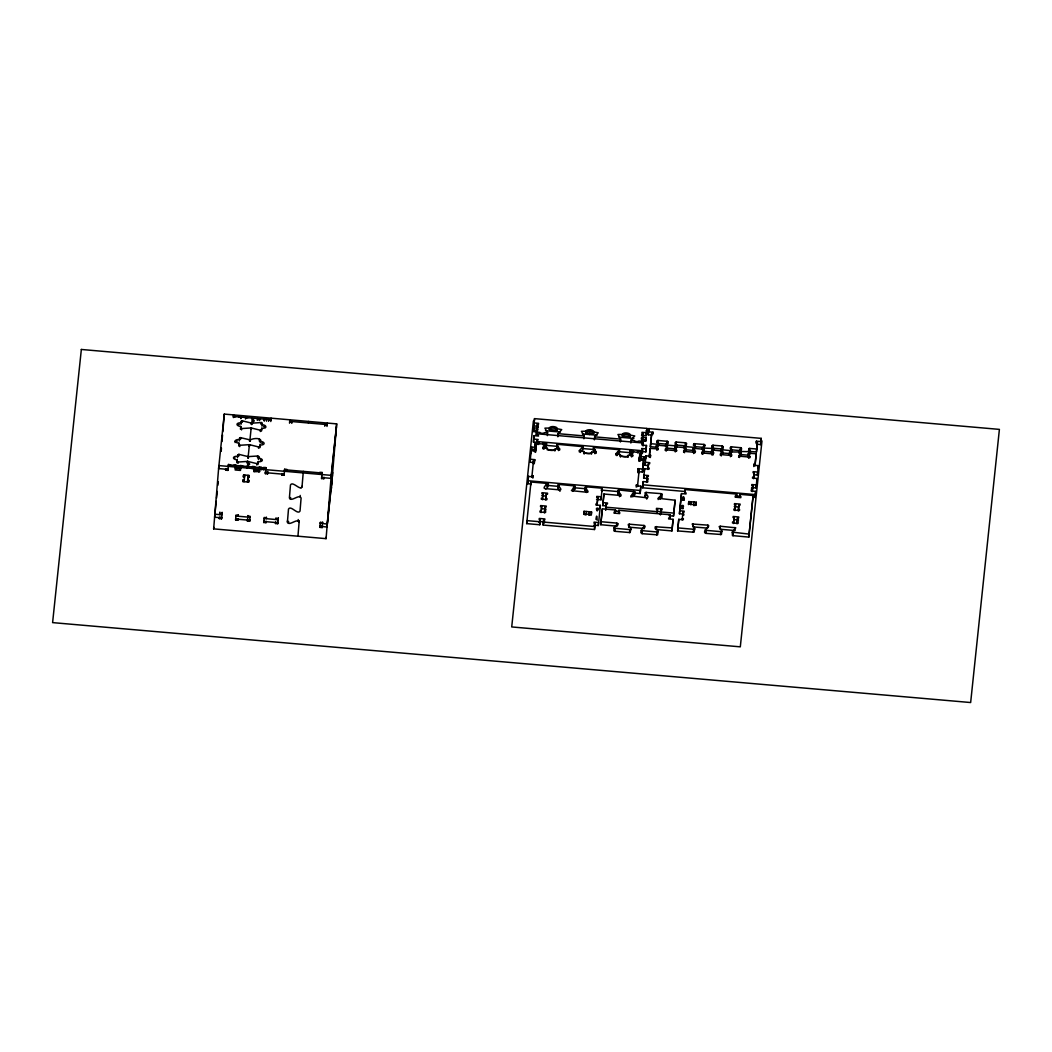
<?xml version="1.0" encoding="UTF-8"?>
<svg xmlns="http://www.w3.org/2000/svg" width="1052" height="1052" viewBox="0 0 1052 1052"><rect width="100%" height="100%" fill="white"/><g stroke="black" fill="none" stroke-linecap="round" stroke-linejoin="round"><path stroke-width="1.5" d="M258.753 456.568L258.582 458.12A3.945 1.815 4.7 0 1 262.329 460.263A3.945 1.815 4.7 0 1 258.2 461.723L257.082 463.695L247.654 461.394L238.133 462.052L237.081 461.565L237.226 459.895A3.945 1.815 4.7 0 1 233.478 457.752A3.945 1.815 4.7 0 1 237.607 456.292L238.738 454.319L248.154 456.621L257.885 455.989L258.753 456.529L258.463 459.619M250.126 441.209C248.285 438.605 262.369 436.685 260.383 441.353A3.945 1.815 4.7 0 1 264.091 443.536A3.945 1.815 4.7 0 1 259.962 444.996L259.752 446.666L258.621 446.955L249.416 444.667L239.619 445.285L238.988 443.168A3.945 1.815 4.7 0 1 235.24 441.025L235.109 442.524M262.264 423.075L262.106 424.666A3.945 1.815 4.7 0 1 265.854 426.81A3.945 1.815 4.7 0 1 261.724 428.269L261.514 429.939L260.383 430.242L251.178 427.954L241.381 428.572L240.737 426.441A3.945 1.815 4.7 0 1 237.002 424.298A3.945 1.815 4.7 0 1 241.118 422.838L241.342 421.155L242.46 420.879L251.678 423.167L261.409 422.536L262.158 424.443M542.753 448.678L542.858 447.363L546.461 443.497L546.225 446.495L544.423 448.428M545.699 488.996C550.17 486.655 544.765 486.655 546.738 483.381L530.984 482L526.684 523.62L539.794 524.751L540.268 519.57L539.15 519.478L539.255 518.439L544.87 518.938L544.765 519.964L543.647 519.859L543.411 522.055L594.748 526.526L595.09 523.265L593.972 523.16L594.078 522.134L598.575 522.528L598.325 525.527L593.828 525.132M572.867 491.35L574.734 489.351L574.602 485.919L559.296 484.472C555.246 484.262 563.806 490.074 559.769 489.877L545.146 488.601C540.886 488.496 551.301 479.37 547.566 486.984M574.734 489.351L573.656 488.746L573.905 485.748M574.984 486.353L571.407 490.653L586.937 492.244C590.974 492.441 582.413 486.629 586.464 486.839L602.178 488.207L601.941 491.205M579.271 451.86L579.376 450.545L582.979 446.679L556.968 444.26L556.718 447.258M617.037 526.197L600.758 524.711L601.008 521.713L616.774 523.094C620.825 523.58 611.12 527.762 615.17 528.314L629.78 529.59C633.83 529.787 625.269 523.975 629.32 524.185L644.232 525.5L644.876 527.565M619.496 449.848L615.893 453.767L620.338 454.622A3.945 1.815 4.7 0 0 624.086 456.778A3.945 1.815 4.7 0 0 628.202 455.319L632.752 455.24L630.03 450.769M631.016 497.188C630.713 494.572 637.091 488.246 634.606 494.874L632.752 496.873M634.606 494.874L633.541 494.256L633.646 492.954L640.155 493.493L640.852 486.195L636.355 485.814L636.473 484.775L637.591 484.88L637.459 486.563M601.008 521.713L602.362 508.852L615.473 509.983L615.249 512.179L614.118 512.074L614.013 513.113L619.641 513.6L619.746 512.574L618.615 512.469L618.852 510.286L670.19 514.757L669.848 518.018L668.717 517.913L668.612 518.938L673.109 519.333L672.202 527.92L655.396 526.776L658.131 531.536L657.592 534.837L642.088 533.68C638.314 532.917 643.614 526.342 644.994 526.066M658.184 499.555C657.053 497.004 664.693 494.401 660.958 493.625L645.533 492.441L644.915 495.768L646.336 498.056M659.906 499.24L661.774 497.241L662.024 494.243M683.932 514.139L679.434 513.744L681.486 493.585L685.983 493.98L686.101 492.941L684.97 492.849L685.312 489.588L736.65 494.059L736.426 496.242L735.295 496.149L735.19 497.175L740.805 497.662L740.91 496.636L739.793 496.544L740.016 494.348L753.14 495.492L748.827 537.099L732.468 535.6L732.245 532.115L735.821 527.815L720.291 526.237L719.121 526.644L721.948 531.221L721.409 534.521L705.905 533.364C700.79 531.983 711.796 525.868 707.851 525.145L692.163 524.014L694.78 528.854L693.978 532.246L677.633 530.905L678.777 519.333L683.274 519.714L683.392 518.689L682.261 518.597M732.245 532.115L749.077 534.1L753.14 495.492M251.678 423.167L252.585 421.668A2.262 1.039 4.7 0 0 254.19 420.826A2.262 1.039 4.7 0 0 252.796 419.722L252.217 418.091L251.993 420.484M302.082 486.221C301.148 492.086 292.706 480.448 290.47 484.972L289.405 497.964C290.891 502.646 299.57 493.375 301.096 498.056L300.03 511.048C297.742 515.401 290.773 504.763 288.485 509.115L287.42 522.108C288.945 526.776 297.584 517.531 299.11 522.2L297.953 536.204M649.255 457.16L650.123 448.415L657.934 448.888L656.343 445.653L657 445.154L667.218 446.074L667.362 449.691L666.416 448.941L666.652 445.075L675.871 445.877L675.634 449.743L674.477 450.309L675.187 446.784L685.68 447.718L683.537 451.979M675.068 444.444L675.805 442.024L685.523 442.8L686.522 443.326L686.298 445.614M713.558 450.756L713.743 448.507L702.71 448.047L704.879 445.075L704.196 444.457L693.991 443.668L695.411 446.995L694.688 447.468L684.3 446.429L686.469 443.55M722.185 449.033L722.185 445.995L723.25 446.64L721.107 449.677L730.956 450.677C732.902 456.384 726.761 455.398 730.219 451.597C737.452 452.991 744.961 449.625 738.583 457.147M234.898 467.614L235.49 468.534L241.026 468.692M326.225 537.112L326.067 538.65L213.648 528.867L218.855 465.576L331.262 475.359L336.679 423.877L224.273 414.093L218.606 468.574L227.968 469.389M221.209 451.321L221.446 447.981M222.011 441.538L222.524 434.936M222.814 431.767L224.273 414.093M219.303 518.623L219.46 517.084L221.709 517.282L221.551 518.82L219.303 518.623L219.381 517.623M219.881 512.087L219.631 514.625L219.789 513.087M221.551 518.82L222.13 512.285L221.88 514.822L214.858 514.218M225.641 470.191L225.812 468.653L228.047 468.85L227.889 470.389L225.641 470.191L225.72 469.192M227.889 470.389L228.442 464.327L230.625 465.037M233.412 417.578L233.636 414.909L233.426 416.973L235.727 416.645M240.369 468.39L240.5 470.428L235.161 469.981L235.924 464.984L233.623 465.3M236.95 462.748L237.226 459.895M237.476 457.791L237.607 456.292M237.66 456.055L237.765 454.74M240.974 417.105L240.842 418.604L240.566 417.105M238.712 446.022L238.988 443.168M239.238 441.064L240.29 437.606L250.166 439.907M239.422 439.328L239.527 438.026M240.474 429.308L240.737 426.441M241 424.337L241.289 421.3M238.028 463.367L238.133 462.052L237.108 461.618M238.804 456.016L238.949 454.332M239.777 446.64L239.895 445.325L238.843 444.865M240.566 439.289L240.698 437.606M241.539 429.913L241.644 428.598L240.592 428.085M242.341 422.378L242.46 420.879M238.015 518.702L237.844 520.24L235.609 520.043L236.016 515.046L238.265 515.243L238.173 516.243L238.344 514.704M245.537 419.012L245.655 417.512L247.904 417.71M237.844 520.24L237.936 519.241M248.798 480.554L248.627 482.092L243.012 481.606L243.17 479.607L244.301 479.699M243.393 476.937L243.551 475.399L244.682 475.491L244.511 477.043L243.393 476.937L243.551 474.939L249.179 475.425L249.008 477.424L247.891 477.332L248.048 475.78L249.179 475.885L249.008 477.424M244.682 475.044L244.13 481.698L244.353 479.646M247.22 462.696L247.325 461.394M247.733 457.883L247.838 456.568M246.97 468.35L248.035 464.971A2.262 1.039 4.7 0 0 249.64 464.129A2.262 1.039 4.7 0 0 248.233 463.025L247.654 461.394L247.43 463.787M248.048 457.922L249.416 444.667L249.311 445.982M248.982 445.982L249.087 444.667M249.495 441.156L249.6 439.841M247.864 462.762L247.97 461.447M248.377 457.936L248.482 456.621M249.811 441.209L251.178 427.954L251.06 429.255M250.744 429.255L250.849 427.94M247.93 466.286L248.035 464.971M248.127 464.34L248.233 463.025M249.626 446.035L249.732 444.72M251.244 424.429L251.362 423.114M251.573 424.482L251.796 422.049M251.389 429.308L251.494 427.993M251.888 424.482L251.993 423.18M248.048 475.333L247.509 482L247.838 478.45M252.454 423.351L252.585 421.668M252.69 421.037L252.796 419.722M248.627 482.092L248.798 480.093L247.667 480.001M247.562 519.53L249.811 519.727L249.653 521.266L247.404 521.069L247.483 520.069M252.23 468.627L252.414 466.417L254.663 466.615L254.203 471.677L259.805 471.546L259.081 470.533L254.15 470.165L253.966 471.638L253.69 469.731M257.293 420.366L257.451 418.538L259.647 419.248M249.653 521.266L250.06 516.269L247.812 516.072L247.733 517.071L247.891 515.533M259.542 420.563L259.739 418.696L258.95 419.104M256.754 464.997L256.872 463.682L258.016 463.353M257.53 457.83L257.674 455.963M258.516 448.27L258.621 446.955L259.752 446.679M259.279 441.104L259.436 439.236M260.278 431.544L260.383 430.242L261.54 429.913M261.041 424.39L261.198 422.51M257.937 464.576L258.2 461.723M259.699 447.85L259.962 444.996M260.225 442.892L260.515 439.854M261.461 431.136L261.724 428.269M261.987 426.165L262.106 424.666M259.213 469.034L259.989 469.863L258.884 472.085L259.344 467.022L261.593 467.219L261.369 469.797M259.213 468.705L259.344 467.022M264.223 420.971L264.341 419.656L266.643 419.34L266.472 421.168M264.433 419.104L264.262 420.642L264.841 419.222M263.447 469.784L263.657 467.404L265.906 467.601L265.735 469.652M268.536 421.352L268.694 419.524L270.89 420.235L271.114 418.17L270.785 421.536M267.852 471.309L267.616 473.847L265.367 473.65L265.906 467.601M266.117 521.148L265.959 522.686L263.71 522.489L264.118 517.492L266.366 517.689L266.287 518.689L266.445 517.15M267.616 473.847L267.695 472.848M265.959 522.686L266.038 521.687M277.925 522.173L277.754 523.712L275.506 523.515L275.598 522.515M277.754 523.712L278.162 518.715L275.913 518.518L275.834 519.517L276.005 517.978M278.201 518.965L278.254 518.215M284.264 473.742L284.093 475.28L281.844 475.083L281.936 474.084M284.093 475.28L284.645 469.231L286.894 469.416L286.736 471.243M284.527 470.731L284.645 469.231M289.524 423.18L289.839 419.801M291.772 423.364L291.93 421.536L289.629 421.865M319.703 474.123L319.861 472.295L322.109 472.493L321.991 473.992M324.739 426.244L324.91 424.416L327.093 425.126L327.317 423.062L327.198 424.561M323.977 477.2L323.819 478.739L321.57 478.542L322.109 472.493M326.988 426.441L327.093 425.126M320.071 525.842L322.32 526.039L322.412 525.04L322.162 527.578L319.913 527.381L320.321 522.384L322.57 522.581L322.491 523.58L322.648 522.042M323.819 478.739L323.898 477.74M322.162 527.578L322.241 526.579M326.067 538.65L331.262 475.359M336.679 423.877L331.314 488.72L331.485 487.168M530.997 483.986L527.749 483.71L527.986 480.711L640.405 490.495L640.852 486.195M528.196 479.41L528.446 476.411L532.943 476.806L533.048 475.78L531.918 475.675L531.812 476.99M534.495 462.643L529.998 462.249L530.247 459.251L534.745 459.645L534.534 461.986M530.905 453.675L531.155 450.677L535.652 451.071L535.757 450.032L534.626 449.94L535.429 442.392L534.942 447.6M531.221 450.664L531.339 449.165L534.718 449.467M531.444 448.52L531.576 447.021L534.942 447.324M547.645 432.753L544.252 432.74A2.262 1.039 4.7 0 1 541.99 433.306A2.262 1.039 4.7 0 1 539.939 432.438L533.246 431.491L533.364 429.992L536.73 430.294M533.469 429.347L533.588 427.848L536.967 428.138L537.085 426.639L538.203 426.744L537.335 424.245L538.466 424.337L538.571 423.312L534.074 422.917L533.824 425.915L538.322 426.31M534.284 421.628L534.521 418.63L646.941 428.414L646.244 435.699L641.746 435.304M526.684 523.62L526.92 520.622L540.044 521.753L540.268 519.57M533.456 442.09L533.706 439.092L538.203 439.486L536.849 441.538L642.522 450.729L641.628 448.494L646.125 448.888L646.48 445.456L641.983 445.062L643.337 443.01L537.664 433.818L538.571 436.054L534.074 435.659L533.456 442.09L538.821 443.023A2.262 1.039 4.7 0 0 540.873 443.905A2.262 1.039 4.7 0 0 543.056 443.405L546.527 443.352L546.277 446.35L543.91 446.14M533.824 438.658L534.074 435.659M530.747 484.998L530.984 482M534.745 459.645L534.64 460.671L533.509 460.579L533.272 463.577L534.39 463.669M534.482 451.808L534.837 447.968L535.968 448.06L535.547 452.373M532.838 478.121L533.048 475.78M538.072 434.949L536.296 434.792L536.862 428.795L537.98 428.887L537.874 429.913L536.757 429.821M536.941 428.611L537.335 424.245M536.086 447.232L536.296 444.891L535.179 444.786M536.73 443.418L536.967 440.42M537.651 444.47L537.874 442.603M538.703 444.523L538.821 443.023M542.95 444.707L543.134 443.339M544.055 444.457L544.16 443.142M543.831 449.283L543.937 447.981L542.898 447.508M539.794 524.751L540.044 521.753M547.369 435.607L547.605 432.609L544.897 428.138L549.433 428.059A3.945 1.815 4.7 0 1 553.562 426.599A3.945 1.815 4.7 0 1 557.297 428.756L561.742 429.61L558.139 433.529L557.889 436.527M541.372 509.694L541.622 506.696L540.504 506.604L540.61 505.578L546.225 506.065L546.12 507.09L545.002 506.998L544.542 511.364L545.659 511.469L545.554 512.495L539.926 512.008L540.044 510.983L541.162 511.075M542.727 496.833L542.977 493.835L541.859 493.73L541.964 492.704L547.579 493.191L547.474 494.216L546.356 494.124L545.896 498.503L547.014 498.595L546.909 499.621L541.28 499.135L541.399 498.109L542.516 498.201M543.937 447.981L547.303 448.27L547.185 449.769L555.048 450.453L555.18 448.954L559.519 449.099L556.995 444.417L556.745 447.416L558.112 449.625M557.297 428.756L557.179 430.255L549.315 429.558L549.433 428.059M595.09 523.265L594.498 529.524L543.161 525.053L543.647 519.859M544.449 512.903L545.002 506.998M546.356 494.124L545.804 500.042M557.836 436.659L558.073 433.661L584.162 435.936M558.441 450.558L558.546 449.243M559.611 450.138L559.73 448.836M559.993 491.31L557.876 487.878L558.112 484.88M559.296 484.472L559.046 487.47L557.902 487.786M580.336 452.465L580.454 451.15L579.376 450.585M583.045 446.535L582.729 449.677L580.928 451.61M583.886 438.789L584.123 435.791L581.401 431.32L585.951 431.241A3.945 1.815 4.7 0 1 590.067 429.781A3.945 1.815 4.7 0 1 593.815 431.925L598.259 432.793L594.656 436.698L594.354 439.841M584.241 454.004A3.945 1.815 4.7 0 1 583.689 453.083L583.821 451.453L580.454 451.15M593.815 431.925L593.696 433.424L585.819 432.74L585.951 431.241M586.451 492.533L585.03 490.245L585.28 487.247M589.633 434.581L589.764 433.082M593.696 433.424A3.945 1.815 4.7 0 0 589.948 431.281L590.067 429.781M584.057 511.298L583.807 514.297L586.003 515.007L586.306 511.496L584.057 511.298L583.794 513.876L591.277 514.533L591.553 511.956L586.306 511.496M586.464 486.839L586.214 489.837L585.03 490.245M591.5 453.899A3.945 1.815 4.7 0 0 591.566 453.636L591.684 452.136L596.234 452.058L593.512 447.587M589.002 515.27L589.304 511.759M594.959 453.741L595.064 452.426M596.129 453.32L596.247 452.005M591.553 511.956L591.303 514.954L589.054 514.757M594.498 529.524L594.748 526.526M596.537 499.384L601.034 499.779L601.284 496.781L596.786 496.386L596.681 497.425L597.799 497.517L597.036 505.407M600.127 508.366L600.376 505.368L595.879 504.973L595.984 503.947L597.115 504.039L597.799 497.517M602.362 508.852L600.758 524.711M605.768 505.867L602.77 505.604L603.927 494.032L619.654 495.4C623.678 495.584 615.131 489.785 619.168 489.995L634.829 491.731M603.927 494.032L602.77 505.604M606.031 506.933L606.281 503.934L607.412 504.026L607.517 503.001L603.02 502.606M615.788 455.029L615.893 453.728M616.853 455.647L616.959 454.332M620.391 441.958L620.641 438.96L617.918 434.502L622.468 434.423A3.945 1.815 4.7 0 1 626.584 432.964A3.945 1.815 4.7 0 1 630.332 435.107L634.777 435.962L631.174 439.881L630.858 443.023M614.105 527.71L613.868 530.8L614.92 531.313L630.056 532.575L630.963 529.169M615.236 512.981L615.473 509.983M620.22 456.121L620.338 454.622M619.168 495.689L617.748 493.401L617.997 490.403M630.332 435.107L630.214 436.606L622.337 435.922L622.468 434.423M614.92 531.313L615.17 528.314M619.168 489.995L618.931 492.993L617.748 493.401M616.525 526.092L616.774 523.094M619.549 496.715L619.654 495.4M618.602 513.284L618.852 510.286M617.695 525.382L617.826 523.699M620.719 496.294L620.825 494.979M628.018 457.068A3.945 1.815 4.7 0 0 628.083 456.818L628.202 455.319M631.476 456.923L631.581 455.608M632.199 452.886L632.37 450.821L629.99 450.624L629.78 453.767L631.147 455.976M632.647 456.502L632.752 455.187M633.251 452.952L633.396 451.255A2.262 1.039 4.7 0 0 635.434 452.136A2.262 1.039 4.7 0 0 637.63 451.637L641.102 451.584L640.3 459.132L639.182 459.04L639.064 460.066L643.64 460.46L643.982 456.805L640.615 456.515M628.649 527.183L629.32 524.185M629.543 532.588L629.78 529.59M633.685 492.573L633.791 491.258M637.525 452.939L637.63 451.637M638.603 452.873L638.722 451.374M636.25 487.115L636.473 484.775M637.946 470.994L638.169 468.653L642.667 469.034L643.561 460.46L642.417 472.032L637.92 471.651M638.958 461.381L639.379 457.068L640.51 457.16M639.498 456.226L641.102 451.584M638.169 468.653L638.051 469.679L639.182 469.771L638.932 472.769L637.814 472.677M640.155 461.197L640.839 453.991M641.97 443.983L643.009 433.437L641.878 433.345L641.996 432.306L646.48 432.701L646.941 428.414M642.759 436.435L643.009 433.437M642.64 449.625L642.272 453.728L642.391 452.623M643.088 446.009L643.337 443.01M640.155 493.493L640.405 490.495M642.417 472.032L642.667 469.034M643.64 460.46L643.982 456.805M631.108 440.025L634.474 440.63A2.262 1.039 4.7 0 0 636.552 441.538A2.262 1.039 4.7 0 0 638.748 441.038L645.652 441.275L646.007 437.632L642.627 437.343M646.007 437.632L645.652 441.275M646.244 435.699L646.48 432.701M685.01 491.481L642.654 487.799L642.89 484.801L755.31 494.585L755.06 497.583L755.652 491.363L751.154 490.968L751.259 489.943L752.377 490.048L752.837 485.669L751.72 485.564L751.825 484.538L756.322 484.933L756.072 487.931L751.575 487.536M642.982 484.577L643.232 481.579L647.73 481.974L647.835 480.935L646.717 480.843L647.177 476.464L648.295 476.569L648.413 475.53L643.916 475.149L643.666 478.147L648.163 478.528M644.337 471.704L644.587 468.705L649.084 469.1L649.189 468.074L648.071 467.969L648.532 463.603L649.649 463.695L649.768 462.67L645.27 462.275L645.021 465.273L648.019 465.536M642.877 451.624L645.875 451.887L646.125 448.888M646.48 445.456L645.875 451.887M645.691 458.843L645.941 455.845L650.438 456.226L650.544 455.2L649.426 455.108M651.596 435.081L648.229 434.792L648.479 431.793L652.976 432.188L652.753 434.529M648.571 431.57L648.808 428.572L761.227 438.368L760.977 441.367M642.088 533.68L642.338 530.681L641.273 530.169M646.625 482.381L647.177 476.464M648.532 463.603L647.979 469.508M646.336 492.349L646.099 495.347L644.929 495.729M644.376 528.63L643.679 528.446L643.929 525.448M650.123 448.415L649.321 456.765M656.829 447.245L650.373 446.679L651.74 433.122L652.858 433.214L652.976 432.188M650.373 446.679L651.74 433.122M646.704 499.082C647.756 496.347 649.663 497.767 645.165 492.73M650.333 457.541L650.544 455.2M656.369 445.719C653.581 451.269 659.959 447.113 657.513 444.286L650.623 443.681M656.764 442.287L657.631 440.407L667.81 441.38L665.758 444.352L665.587 446.574M656.908 450.335L657.079 449.02M657.382 443.405L658.013 440.407M658.052 449.756L658.158 448.454M658.499 445.588L658.657 443.707L656.869 440.972M655.159 528.656L655.304 526.96M657.263 512.469L657.5 509.47L656.382 509.378L656.487 508.353L662.116 508.839L661.997 509.865L660.88 509.773L660.643 511.956L673.767 513.1L675.121 500.226L658.289 498.293M655.909 529.537L656.474 526.539M656.711 534.955L656.948 531.957L658.131 531.536M660.958 493.625L660.709 496.623L661.774 497.188M665.166 450.387L667.612 446.692M660.88 509.773L660.406 514.954L660.63 512.771M666.179 451.137L665.285 449.072M667.52 444.365L667.1 441.196M667.981 443.457L668.125 441.932M675.266 451.926C674.345 450.953 677.882 449.165 676.41 451.361M669.94 517.755L670.19 514.757M675.936 444.996L676.37 442.011M676.831 447.56L677.015 445.312L675.2 442.511M656.224 529.537L671.952 530.918L672.202 527.92M673.109 519.333L671.952 530.918M669.138 515.717L673.517 516.098L673.767 513.1M675.121 500.226L673.517 516.098M683.997 447.613L684.142 445.93M678.777 519.333L677.633 530.905M684.536 452.741L683.603 450.716M685.141 446.692C682.235 448.783 687.64 454.254 685.983 448.27M685.404 445.824L685.457 442.8M681.486 493.585L679.434 513.744M679.684 510.746L684.181 511.14L684.076 512.166L682.945 512.074L682.709 515.072L683.826 515.164M685.062 492.586L685.312 489.588M688.534 504.579L688.784 501.58L691.033 501.778L690.783 504.776M703.512 448.283L703.078 452.136L704.09 452.886L703.985 449.296L694.241 448.349L693.071 448.704L692.847 451.913L693.991 451.347L694.228 447.481M693.478 445.483L693.584 444.168M693.623 453.53C693.071 450.782 698.396 453.228 693.084 448.915M694.491 446.6L694.728 443.602M694.767 452.952L694.899 451.676M695.24 448.599L695.385 446.903M694.031 502.041L693.728 505.552L696.029 505.236L696.279 502.238L691.033 501.778M693.136 523.87L692.887 526.868L707.496 528.13L707.851 525.145M693.36 532.273L693.597 529.274L694.78 528.854M701.868 453.951L702 452.268L704.327 449.888M702.315 449.783L702.499 447.534M702.894 454.332L702 452.268M704.34 447.6L703.578 447.389L703.88 444.404M704.708 446.653L704.827 445.154M720.252 455.174L722.592 451.045L711.967 449.967L711.205 453.504L712.349 452.939L712.598 449.072M711.796 447.652L712.52 445.22L722.185 445.995M711.994 455.122C711.441 452.386 716.754 454.819 711.454 450.506M705.905 533.364L706.155 530.366L705.09 529.8M712.783 448.191L713.098 445.206M713.098 454.937L713.243 453.241M720.725 450.808L720.857 449.125M721.264 455.937L720.331 453.925M721.869 449.888C718.95 452.15 724.512 457.488 722.711 451.466M723.04 448.625L723.184 446.745M720.291 526.237L720.055 529.235L734.861 530.524M720.515 534.64L720.765 531.641L721.948 531.221M730.206 448.678L731.074 446.798L741.252 447.784L739.201 450.756L739.03 452.978M730.351 456.726L731.613 454.872L731.495 456.16M731.206 449.796L731.456 446.798M731.968 451.795L732.1 450.111L730.312 447.376M733.928 520.608L734.178 517.61L733.047 517.518L733.152 516.479L738.78 516.979L738.662 518.005L737.544 517.9L737.084 522.279L738.202 522.384L738.096 523.409L732.481 522.923L732.587 521.884L733.704 521.989M733.073 535.731L733.323 532.733M735.282 507.735L735.532 504.736L734.401 504.644L734.506 503.619L740.135 504.105L740.016 505.131L738.898 505.039L738.438 509.405L739.556 509.51L739.451 510.536L733.836 510.049L733.941 509.023L735.059 509.115M736.4 497.057L736.65 494.059M739.622 457.528L738.688 455.516M750.273 453.951L750.457 451.702L740.227 451.479C737.505 453.82 742.791 459.027 741.068 453.057M741.016 450.782L740.542 447.587M734.664 530.497L734.914 527.499M741.436 449.664L741.555 448.349M736.992 523.817L737.544 517.9M738.898 505.039L738.346 510.943M739.78 497.346L740.016 494.348M755.007 465.786L756.204 453.741L748.485 453.228L747.919 456.7L749.077 456.134L749.313 452.268M748.511 450.848L749.182 448.428L756.704 448.994L757.401 442.313L756.283 442.221L756.388 441.183L760.885 441.577L760.635 444.575L756.993 444.26M748.708 458.317C747.827 457.436 751.312 455.516 749.852 457.752M749.813 448.402L749.576 451.4L756.454 451.992L757.401 442.313M753.758 466.549L753.968 464.208L755.086 464.3L756.204 453.741M756.178 443.536L756.388 441.183M752.285 491.586L752.837 485.669M748.827 537.099L749.077 534.1M754.429 474.794L757.427 475.057L757.677 472.059L753.179 471.664L753.074 472.703L754.192 472.795L753.64 478.713M754.981 465.615L755.086 464.3M756.454 451.992L756.704 448.994M755.402 494.361L755.652 491.363M756.756 481.487L757.006 478.489L752.509 478.108L752.614 477.069L753.732 477.174L754.192 472.795M758.111 468.627L758.361 465.628L753.863 465.234L753.968 464.208M216.212 501.344L214.608 517.216L221.63 517.821M216.541 498.122L217.317 491.468M217.895 485.248L218.329 481.816M213.648 528.867L213.806 527.328M238.725 416.908L240.921 417.618M235.609 520.043L235.766 518.505M242.815 466.102L240.619 465.392L240.987 467.627M243.012 481.606L243.17 480.054M247.115 466.483L247.654 465.037M247.404 521.069L247.654 518.531M259.134 420.287L259.739 418.696M265.367 473.65L265.525 472.111L267.773 472.309M263.71 522.489L263.868 520.95M275.506 523.515L275.677 521.976M281.844 475.083L282.015 473.545M278.307 517.663L278.083 519.714L264.039 518.491M287.42 522.108L287.577 520.569M290.444 499.056L290.615 497.517M288.458 523.212L288.629 521.66M300.057 496.952L300.214 495.413M298.071 521.108L298.229 519.557M303.331 471.375L302.003 486.984L301.017 487.799M308.42 422.983L308.578 421.431M299.268 520.648L299.11 522.2L298.268 521.148M321.57 478.542L321.728 477.003M320.347 522.357L320.242 523.383L327.264 524.001L332.682 472.519M319.913 527.381L320.084 525.487M336.443 426.875L331.025 478.358L321.649 477.542M332.445 475.517L327.014 526.999L319.992 526.381M533.403 421.01L511.719 626.939L740.306 646.835L761.977 440.906M527.749 483.71L528.446 476.411M529.998 462.249L531.576 447.021M533.246 431.491L533.588 427.848M533.824 425.915L534.521 418.63M531.839 477.161L533.509 460.579M536.296 434.792L536.507 432.819M536.546 431.793L537.085 426.639M535.968 448.06L535.862 449.086L534.732 448.994M536.296 444.891L536.191 445.916L535.06 445.824M541.07 512.613L541.622 506.696M542.424 499.739L542.977 493.835M543.161 525.053L543.397 522.857L544.515 522.962M597.181 520.28C597.01 518.307 596.852 512.548 595.958 519.346M598.325 525.527L600.376 505.368M601.034 499.779L602.178 488.207M606.281 503.934L605.689 510.194L605.939 507.195L657.276 511.666L657.5 509.47M639.379 457.068L639.274 458.093L640.405 458.199M639.721 453.885L639.616 454.924L640.734 455.016M637.499 486.366L639.182 469.771M642.207 440.985L642.759 435.844L641.628 435.738L641.733 434.713L642.864 434.818M642.654 487.799L643.232 481.579M643.666 478.147L644.587 468.705M645.021 465.273L645.941 455.845M648.229 434.792L648.808 428.572M681.92 505.71C681.17 512.548 685.654 503.921 681.959 505.604M682.564 500.213L684.26 500.226M682.183 519.964L682.945 512.074M688.784 501.58L688.508 504.158L696.003 504.802L696.279 502.238M733.612 523.528L734.178 517.61M734.967 510.654L735.532 504.736M756.072 487.931L757.006 478.489M757.427 475.057L758.361 465.628M760.635 444.575L761.227 438.368M665.745 444.391L666.652 445.075M739.188 450.782L740.227 451.479M681.696 508.629L683.235 508.642M617.445 454.793L619.247 452.847L619.562 449.717L593.486 447.442L593.262 450.585L594.63 452.794M597.01 510.746C601.757 507.761 593.644 506.735 597.418 510.667M545.501 430.768L560.427 432.043M676.002 444.996L685.339 445.811M657.579 444.286L658.657 443.707M675.936 445.877L677.041 445.364M731.022 450.677L732.113 450.138M748.879 457.015L739.727 456.226M693.597 529.274L677.882 527.907M656.948 531.957L642.338 530.681M675.371 450.611L666.284 449.822M730.456 455.411L721.37 454.622M646.046 430.807L649.321 431.096M537.085 427.243L538.216 427.336M642.522 437.987L641.404 437.895L641.299 438.921L642.417 439.013M582.335 433.95L597.049 435.226M618.839 437.132L633.869 438.474M642.404 439.486L645.77 439.775M594.59 436.843L620.68 439.118M641.049 441.919L642.167 442.011M657.763 443.405L666.915 444.207M695.056 446.653L703.578 447.389M712.848 448.205L722.001 448.994M731.771 449.848L740.424 450.611M675.055 448.823L666.416 448.073M685.47 449.73L693.991 450.48M703.262 451.282L711.783 452.018M722.185 452.925L730.706 453.675M739.977 454.477L748.498 455.227M684.642 451.426L693.728 452.215M703.012 453.017L712.099 453.82M233.478 416.46L270.943 419.722M289.681 421.352L327.159 424.613M544.739 445.246L557.744 446.377M582.124 448.494L595.13 449.625M617.892 451.61L630.898 452.741M629.753 453.622L632.12 453.82M583.702 452.952L591.566 453.636M621.785 456.266L628.083 456.818M640.392 458.659L643.758 458.961M646.927 479.462L648.058 479.567M751.47 488.562L752.601 488.667M735.506 495.873L740.398 496.307M547.29 485.406L558.704 486.392M573.366 487.681L586.398 488.812M601.06 490.087L618.984 491.652M646.809 497.767L631.134 495.979M734.27 506.617L738.478 506.972M228.376 464.852L265.854 468.114M284.592 469.744L322.057 473.005M541.714 495.702L545.935 496.071M265.446 472.65L284.185 474.281M658.486 511.548L660.735 511.732M734.309 519.609L738.53 519.977M737.294 520.898L738.425 521.003M615.315 511.035L618.523 511.311M541.767 508.695L545.988 509.063M544.752 509.996L545.87 510.088M706.155 530.366L720.765 531.641M629.07 527.183L643.679 528.446M539.005 521.437L544.634 521.937M593.722 526.158L594.84 526.263M538.9 522.476L540.018 522.568M219.71 513.626L221.959 513.823M235.937 516.045L249.981 517.268M235.687 519.044L249.732 520.267M263.789 521.49L277.833 522.712M632.37 450.821L633.33 451.19M546.738 483.381L547.79 483.841M245.734 417.473L246.405 417.868M748.669 448.967L750.457 451.702M748.169 453.701L749.971 456.476M729.786 452.044L731.6 454.845M711.954 445.772L713.769 448.56M675.871 446.942L676.331 447.626M674.7 447.258L676.528 450.072M260.37 460.013A3.945 1.815 4.7 0 1 260.83 460.197M234.359 458.185A3.945 1.815 4.7 0 1 235.03 457.949M235.24 441.025A3.945 1.815 4.7 0 1 239.356 439.565M260.423 446.521A3.945 1.815 4.7 0 1 259.844 446.495M261.619 443.129A3.945 1.815 4.7 0 1 262.369 443.379M236.398 441.353A3.945 1.815 4.7 0 1 237.292 441.13M238.554 424.508A3.945 1.815 4.7 0 1 239.317 424.364M263.631 426.481A3.945 1.815 4.7 0 1 265.485 427.585M555.18 448.954A3.945 1.815 4.7 0 1 551.051 450.414A3.945 1.815 4.7 0 1 547.303 448.27M591.684 452.136A3.945 1.815 4.7 0 1 587.568 453.596A3.945 1.815 4.7 0 1 583.821 451.453M620.627 457.055A3.945 1.815 4.7 0 1 620.207 456.266M555.048 450.453A3.945 1.815 4.7 0 1 554.917 450.835M585.819 432.74A3.945 1.815 4.7 0 1 589.948 431.281M622.337 435.922A3.945 1.815 4.7 0 1 626.466 434.463A3.945 1.815 4.7 0 1 630.214 436.606M549.315 429.558A3.945 1.815 4.7 0 1 553.431 428.098A3.945 1.815 4.7 0 1 557.179 430.255M682.59 499.332C686.496 501.607 682.564 492.283 682.59 499.332M81.346 349.461L52.6 622.613L970.654 702.539L999.4 429.387L81.346 349.461"/></g></svg>
